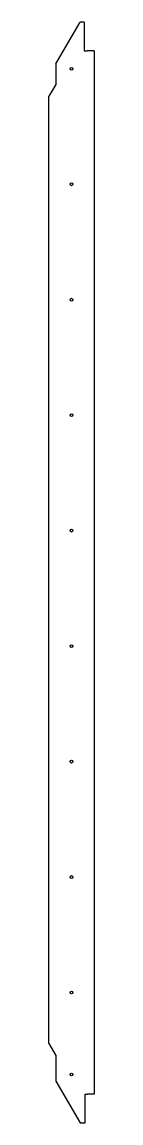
# Model space of a CAD drawing. Header units: millimetres. Extents: x 128 to 167, y -337 to 617.
import ezdxf
from ezdxf.lldxf.tags import DXFTag

# ---------------------------------------------------------------- set-up
doc = ezdxf.new("R2010")
doc.units = ezdxf.units.MM
doc.layers.add('Default', color=7, linetype='Continuous')
doc.layers.add('DV3_0', color=7, linetype='Continuous')
tags = doc.linetypes.add('HIDDEN2', pattern=[4.7625, 3.175, -1.5875]).pattern_tags.tags
tags[6:7] = [DXFTag(74, 4), DXFTag(75, 0), DXFTag(340, '0'), DXFTag(46, 0.0), DXFTag(50, 0.0), DXFTag(44, 0.0), DXFTag(45, 0.0)]
tags[4:5] = [DXFTag(74, 4), DXFTag(75, 0), DXFTag(340, '0'), DXFTag(46, 0.0), DXFTag(50, 0.0), DXFTag(44, 0.0), DXFTag(45, 0.0)]

msp = doc.modelspace()

# ---------------------------------------------------------------- linework, layer by layer
at = {"layer": 'Default', "color": 7, "linetype": 'Continuous'}
for p, q in [((134.42, 580.38), (155.43, 616.72)), ((134.42, -300.44), (155.43, -336.77))]:
    msp.add_line(p, q, dxfattribs=at)
at = {"layer": 'DV3_0', "color": 7, "linetype": 'Continuous'}
for p, q in [((158.91, 616.72), (155.43, 616.72)), ((155.43, 616.72), (155.43, 616.72)), ((158.91, 616.72), (158.91, 591.72)), ((158.91, 591.72), (161.43, 591.72)), ((167.43, 591.72), (161.43, 591.72)), ((161.43, 591.72), (161.43, 591.72)), ((167.43, 591.72), (167.43, -311.77)), ((134.42, 562.71), (128.42, 552.42)), ((128.42, -267.81), (128.42, 552.42)), ((128.42, -267.81), (134.42, -278.45)), ((134.42, -278.45), (134.42, -300.44)), ((134.42, -278.45), (134.42, -278.45)), ((159.91, -311.77), (161.43, -311.77)), ((159.91, -336.77), (159.91, -311.77)), ((167.43, -311.77), (161.43, -311.77)), ((161.43, -311.77), (161.43, -311.77)), ((155.43, -336.77), (159.91, -336.77)), ((155.43, -336.77), (155.43, -336.77))]:
    msp.add_line(p, q, dxfattribs=at)
at = {"layer": 'DV3_0', "color": 7, "linetype": 'HIDDEN2'}
msp.add_line((134.42, -278.45), (134.42, -278.45), dxfattribs=at)
at = {"layer": 'DV3_0', "color": 7, "linetype": 'Continuous'}
for centre in [(147.93, 576.22), (147.93, 476.22), (147.93, 376.22), (147.93, 276.22), (147.93, 176.22), (147.93, 76.22), (147.93, -23.78), (147.93, -123.78), (147.93, -223.78), (147.93, -294.78)]:
    msp.add_circle(centre, 1.25, dxfattribs=at)
msp.add_open_spline([(134.42, 580.38), (134.42, 580.36), (134.42, 580.34), (134.42, 580.29), (134.42, 580.27), (134.42, 580.2), (134.42, 580.15), (134.42, 580.02), (134.42, 579.92), (134.42, 579.65), (134.42, 579.46), (134.42, 578.91), (134.42, 577.81), (134.42, 575.23), (134.42, 573.02), (134.42, 568.6), (134.42, 565.66), (134.42, 562.71)], degree=3, knots=[0, 0, 0, 0, 0.003906, 0.003906, 0.007813, 0.007813, 0.015625, 0.015625, 0.03125, 0.03125, 0.0625, 0.0625, 0.125, 0.25, 0.5, 0.5, 1, 1, 1, 1], dxfattribs=at)

doc.saveas('drawing.dxf')
